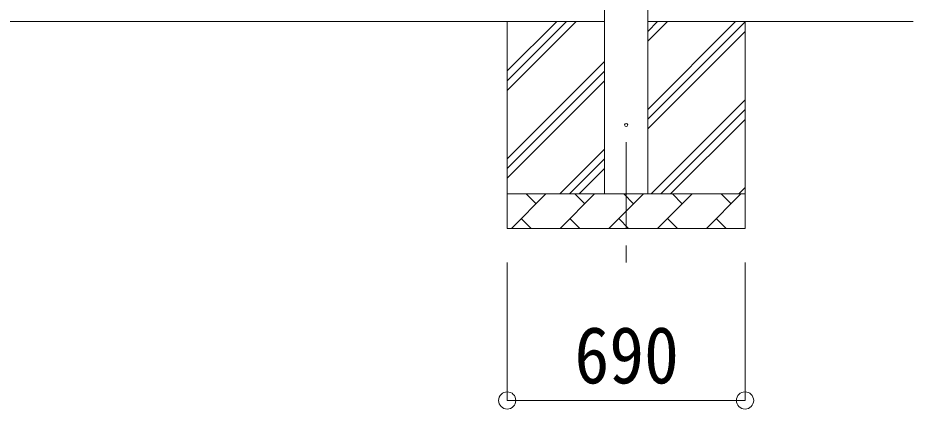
# Model space of a CAD drawing. Units: millimetres at full size, sheet at 1:50; details may follow other scales. Extents: x -14053 to 14053, y -9700 to 9700.
# Drawn here: x -3294 to -697, y -6513 to -5378 of the extents above; entities that cross this region are included whole.
import ezdxf
from ezdxf.enums import TextEntityAlignment as Align

# ---------------------------------------------------------------- set-up
doc = ezdxf.new("R2010")
doc.units = ezdxf.units.MM
doc.header["$LTSCALE"] = 50
doc.header["$PDMODE"] = 32
doc.header["$PDSIZE"] = 50
doc.linetypes.add('CHAIN1', pattern=[8, 5, -1, 1, -1])
for name, color, linetype, lineweight in [('0-1_Defpoints', 7, 'CHAIN1', 9), ('0-2_TEXT1', 4, 'Continuous', 9), ('0-3_SHAPE', 7, 'Continuous', 9), ('0-8_TABLE1', 6, 'Continuous', 9)]:
    doc.layers.add(name, color=color, linetype=linetype, lineweight=lineweight)
doc.styles.add('ＭＳ ゴシック', font='')
doc.styles.get('ＭＳ ゴシック').set_extended_font_data('MS Gothic')

msp = doc.modelspace()

# ---------------------------------------------------------------- linework, layer by layer
at = {"layer": '0-1_Defpoints'}
msp.add_line((-1529.5, -5738.7), (-1529.5, -6087.7), dxfattribs=at)
at = {"layer": '0-2_TEXT1'}
for p, q in [((-1592, -5888.7), (-1592, -2388.7)), ((-1467, -2388.7), (-1467, -5888.7))]:
    msp.add_line(p, q, dxfattribs=at)
msp.add_circle((-1529.5, -5688.7), 4.5, dxfattribs=at)
at = {"layer": '0-3_SHAPE'}
for p, q in [((-1592, -5388.7), (-9140, -5388.7)), ((-1874.5, -5388.7), (-1874.5, -5988.7)), ((-1874.5, -5532.18), (-1731.02, -5388.7)), ((-1874.5, -5560.46), (-1702.74, -5388.7)), ((-1874.5, -5588.75), (-1674.45, -5388.7)), ((-1467, -5388.7), (-697, -5388.7)), ((-1467, -5417.52), (-1438.18, -5388.7)), ((-1467, -5445.81), (-1409.89, -5388.7)), ((-1467, -5643.8), (-1211.9, -5388.7)), ((-1467, -5672.08), (-1184.5, -5389.58)), ((-1184.5, -5388.7), (-1184.5, -5988.7)), ((-1467, -5700.37), (-1184.5, -5417.87)), ((-1874.5, -5786.74), (-1592, -5504.24)), ((-1874.5, -5815.02), (-1592, -5532.52)), ((-1874.5, -5843.31), (-1592, -5560.81)), ((-1457.35, -5888.7), (-1184.5, -5615.86)), ((-1429.06, -5888.7), (-1184.5, -5644.14)), ((-1400.78, -5888.7), (-1184.5, -5672.42)), ((-1721.9, -5888.7), (-1592, -5758.8)), ((-1693.62, -5888.7), (-1592, -5787.08)), ((-1665.34, -5888.7), (-1592, -5815.37)), ((-1874.5, -5888.7), (-1184.5, -5888.7)), ((-1862.35, -5988.7), (-1762.35, -5888.7)), ((-1790.9, -5917.25), (-1819.45, -5888.7)), ((-1720.92, -5988.7), (-1620.92, -5888.7)), ((-1649.48, -5917.25), (-1678.03, -5888.7)), ((-1579.5, -5988.7), (-1479.5, -5888.7)), ((-1508.06, -5917.25), (-1536.61, -5888.7)), ((-1438.08, -5988.7), (-1338.08, -5888.7)), ((-1366.63, -5917.25), (-1395.19, -5888.7)), ((-1296.66, -5988.7), (-1196.66, -5888.7)), ((-1225.21, -5917.25), (-1253.77, -5888.7)), ((-1202.79, -5888.7), (-1184.5, -5870.41)), ((-1833.79, -5960.15), (-1805.24, -5988.7)), ((-1692.37, -5960.15), (-1663.82, -5988.7)), ((-1550.95, -5960.15), (-1522.4, -5988.7)), ((-1409.53, -5960.15), (-1380.97, -5988.7)), ((-1268.11, -5960.15), (-1239.55, -5988.7)), ((-1184.5, -5988.7), (-1874.5, -5988.7))]:
    msp.add_line(p, q, dxfattribs=at)
at = {"layer": '0-8_TABLE1'}
for p, q in [((-1874.5, -6487.7), (-1874.5, -6087.7)), ((-1184.5, -6487.7), (-1184.5, -6087.7)), ((-1874.5, -6487.7), (-1184.5, -6487.7))]:
    msp.add_line(p, q, dxfattribs=at)
for p in [(-1874.5, -6487.7), (-1184.5, -6487.7)]:
    msp.add_point(p, dxfattribs=at)

# ---------------------------------------------------------------- texts
at = {"layer": '0-8_TABLE1', "color": 7, "style": 'ＭＳ ゴシック', "width": 0.9}
msp.add_text('690', height=165, dxfattribs=at).set_placement((-1679.5, -6487.7), align=Align.BOTTOM_LEFT)

doc.saveas('drawing.dxf')
